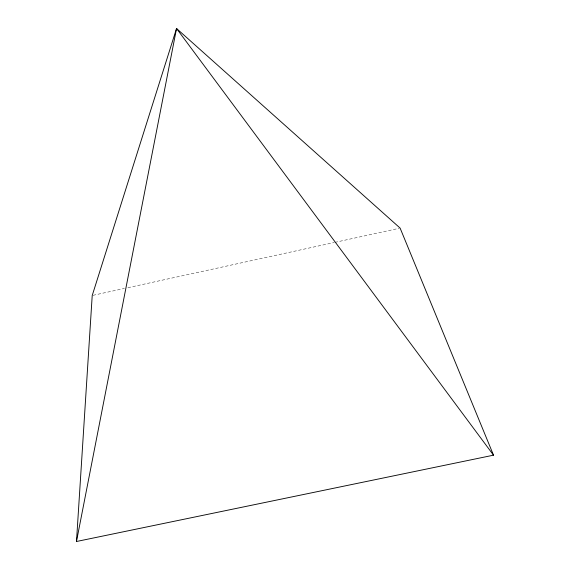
<?xml version="1.0" encoding="UTF-8"?>
<svg xmlns="http://www.w3.org/2000/svg" width="570" height="570" viewBox="0 0 570 570"><rect width="100%" height="100%" fill="white"/><g stroke="black" fill="none" stroke-linecap="round" stroke-linejoin="round"><path stroke-width="0.43" stroke-dasharray="2.85 2.14" d="M93.088 295.31L124.395 288.456M127.879 287.693L334.006 242.571M334.875 242.378L399.235 228.292"/><path stroke-width="0.85" d="M76.48 541.5L92.219 295.502L176.543 28.5L400.111 228.1L493.52 455.174L76.48 541.5L176.543 28.5L493.52 455.174"/></g></svg>
